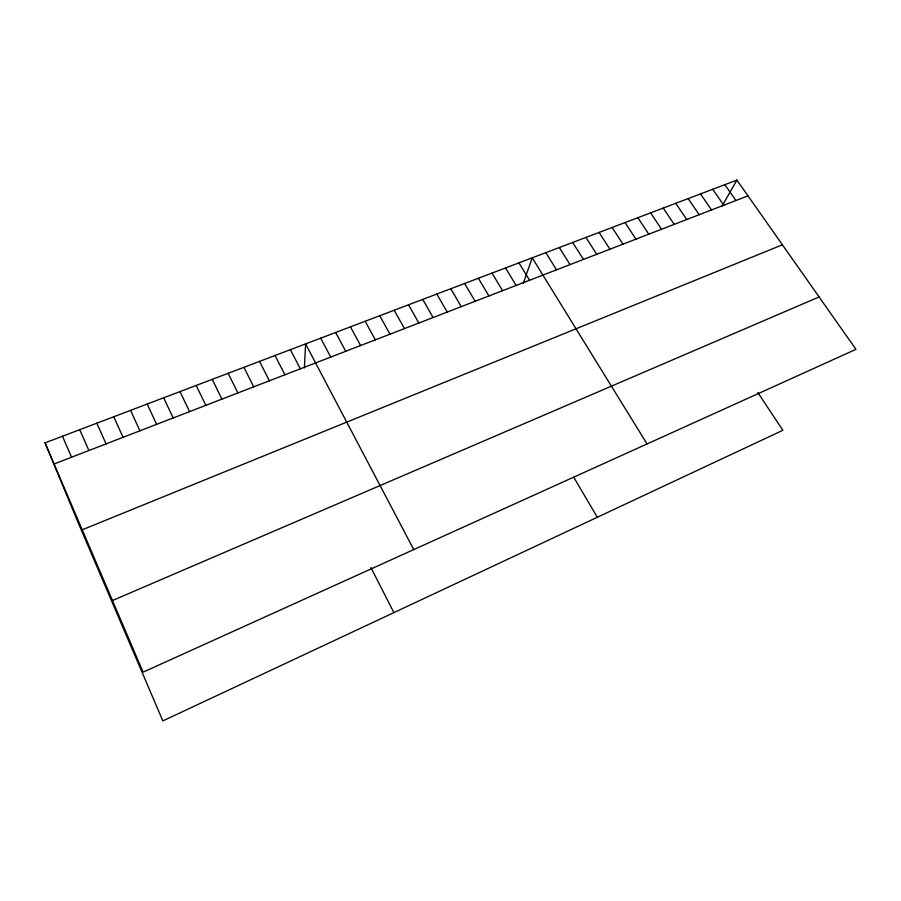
<?xml version="1.0" encoding="UTF-8"?>
<svg xmlns="http://www.w3.org/2000/svg" width="901" height="901" viewBox="0 0 901 901"><rect width="100%" height="100%" fill="white"/><g stroke="black" fill="none" stroke-linecap="round" stroke-linejoin="round"><path stroke-width="1.35" d="M304.403 367.901L305.585 343.9L413.762 549.587M523.301 283.286L532.243 257.81L647.053 443.945M721.836 206.532L736.894 180.087L855.95 349.351L143.101 672.157L45.05 442.853L736.894 180.087M112.467 600.528L819.099 296.947M82.228 529.799L782.406 244.79M54.083 463.97L747.988 195.855M724.855 184.66L735.926 200.518M712.725 189.266L723.773 205.214M700.505 193.906L711.531 209.944M688.173 198.592L699.187 214.72M675.75 203.311L686.731 219.529M663.237 208.063L674.185 224.372M650.612 212.85L661.537 229.259M757.809 392.487L782.856 430.295L162.856 720.913L77.655 521.51L45.05 442.853M637.885 217.693L648.788 234.192M625.057 222.558L635.937 239.159M612.117 227.469L622.974 244.16M599.086 232.424L609.898 249.217M585.932 237.413L596.721 254.307M572.676 242.459L583.443 259.432M559.318 247.527L570.04 264.612M545.837 252.652L556.536 269.838M518.942 262.867L529.574 280.245M505.54 267.957L516.138 285.437M492.025 273.093L502.578 290.674M478.386 278.263L488.916 295.956M464.646 283.488L475.131 301.283M573.734 477.192L597.284 517.275M450.793 288.748L461.233 306.655M436.816 294.053L447.223 312.073M422.727 299.414L433.088 317.524M408.513 304.808L418.841 323.031M394.188 310.248L404.47 328.583M379.726 315.733L389.975 334.192M365.153 321.274L375.357 339.835M350.455 326.86L360.603 345.534M335.623 332.492L345.736 351.277M320.666 338.168L330.723 357.078M290.37 349.678L300.326 368.824M275.019 355.512L284.919 374.771M370.897 567.529L393.895 612.612M259.533 361.391L269.388 380.785M243.912 367.326L253.71 386.833M228.144 373.307L237.887 392.949M212.242 379.355L221.928 399.12M196.193 385.448L205.822 405.337M180.009 391.597L189.57 411.611M163.678 397.803L173.172 417.951M147.19 404.053L156.628 424.348M130.555 410.372L139.925 430.802M113.763 416.758L123.077 437.312M96.824 423.188L106.07 443.878M79.727 429.687L88.895 450.511M62.473 436.242L71.573 457.212"/></g></svg>
